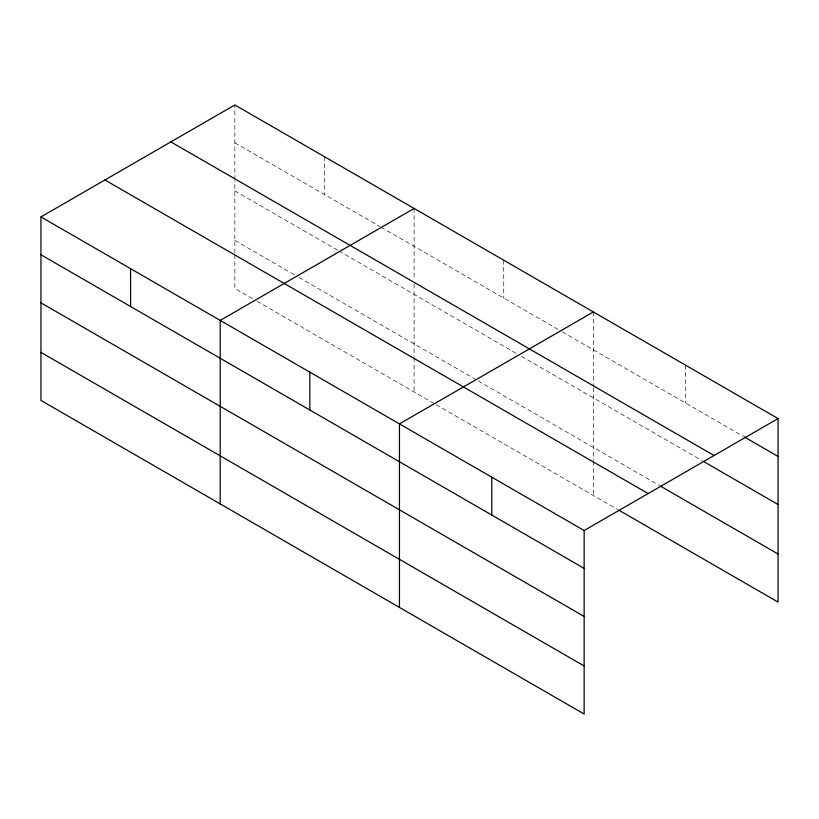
<?xml version="1.0" encoding="UTF-8"?>
<svg xmlns="http://www.w3.org/2000/svg" width="819" height="819" viewBox="0 0 819 819"><rect width="100%" height="100%" fill="white"/><g stroke="black" fill="none" stroke-linecap="round" stroke-linejoin="round"><path stroke-width="0.61" stroke-dasharray="4.09 3.07" d="M234.858 253.061L234.858 180.764M234.858 179.504L234.858 104.965M234.858 142.823L379.811 226.505M380.917 227.15L557.954 329.361M562.377 331.92L742.874 436.117M234.858 190.888L337.766 250.297M338.871 250.942L517.014 353.788M521.437 356.347L702.2 460.708M234.858 240.407L294.605 274.908M299.037 277.467L477.18 380.313M478.286 380.958L659.326 485.472M252.559 298.7L234.858 288.483L234.858 254.32M256.982 301.259L435.135 404.105M436.24 404.75L617.546 509.428M685.708 365.254L685.708 403.122M593.365 311.947L593.365 386.486M593.365 387.756L593.365 460.043M593.365 461.312L593.365 495.464M503.736 260.196L503.736 298.055M414.107 208.456L414.107 279.197M414.107 284.265L414.107 356.552M414.107 357.821L414.107 391.973M324.478 156.705L324.478 194.564"/><path stroke-width="1.23" d="M584.142 616.451L584.142 530.517L40.95 216.912L40.95 400.43L584.142 714.035L584.142 616.451L40.95 302.835M618.652 510.063L778.05 602.088L778.05 418.57L234.858 104.965L40.95 216.912M414.107 208.456L220.209 320.403L220.209 503.92M593.365 311.947L399.457 423.894L399.457 607.411M584.142 530.517L778.05 418.57M743.969 436.752L778.05 456.429M170.864 141.902L714.066 455.518M703.296 461.343L778.05 504.494M660.421 486.107L778.05 554.023M104.934 179.965L648.136 493.581M40.95 254.77L584.142 568.386M40.95 352.365L584.142 665.97M491.799 477.211L491.799 515.069M309.828 372.154L309.828 410.012M130.579 268.663L130.579 306.521"/></g></svg>
